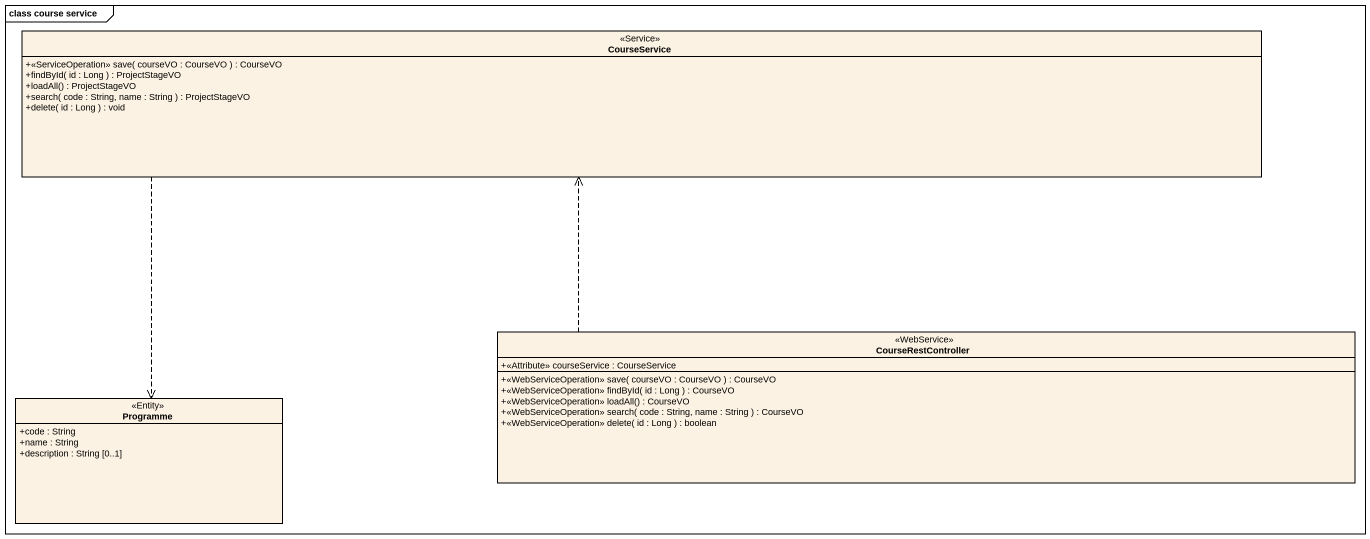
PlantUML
@startuml
mainframe class course service
hide circle
hide empty members
skinparam classAttributeIconSize 0
class CourseService <<Service>> {
  +<<ServiceOperation>> save( courseVO : CourseVO ) : CourseVO
  +findById( id : Long ) : ProjectStageVO
  +loadAll() : ProjectStageVO
  +search( code : String, name : String ) : ProjectStageVO
  +delete( id : Long ) : void
}
class CourseRestController <<WebService>> {
  +<<Attribute>> courseService : CourseService
  +<<WebServiceOperation>> save( courseVO : CourseVO ) : CourseVO
  +<<WebServiceOperation>> findById( id : Long ) : CourseVO
  +<<WebServiceOperation>> loadAll() : CourseVO
  +<<WebServiceOperation>> search( code : String, name : String ) : CourseVO
  +<<WebServiceOperation>> delete( id : Long ) : boolean
}
class Programme <<Entity>> {
  +code : String
  +name : String
  +description : String [0..1]
}
CourseService ..> Programme
CourseRestController .up.> CourseService
@enduml
